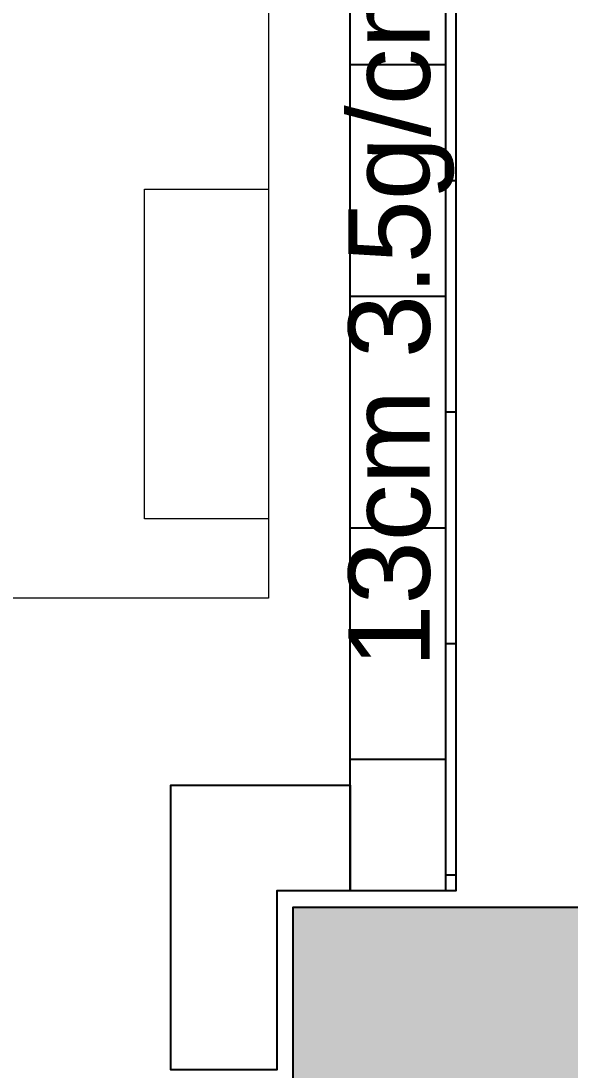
# Model space of a CAD drawing. Header units: metres. Extents: x -22 to 564, y 0 to 143.
# Drawn here: x 28.211 to 28.885, y 34.325 to 35.614 of the extents above; entities that cross this region are included whole.
import ezdxf
from ezdxf.xclip import XClip

# ---------------------------------------------------------------- set-up
doc = ezdxf.new("R2010")
doc.units = ezdxf.units.M
doc.header["$XCLIPFRAME"] = 2
for name, color, linetype in [('TEXTO', 7, 'Continuous'), ('XREF  PB CONJ$0$PARQUE', 251, 'Continuous'), ('XREF PB NEURO-ONCOLOGIA$0$-CG-M-WALL', 7, 'Continuous'), ('XREF PB NEURO-ONCOLOGIA$0$COLUMNAS', 6, 'Continuous'), ('XREF PB NEURO-ONCOLOGIA$0$EQUIPO', 8, 'Continuous'), ('XREF PB NEURO-ONCOLOGIA$0$HATCH', 251, 'Continuous'), ('XREF PB NEURO-ONCOLOGIA$0$TABIQUES BLINDADOS', 30, 'Continuous')]:
    doc.layers.add(name, color=color, linetype=linetype)
doc.layers.add('XREF PB NEURO-ONCOLOGIA$0$MUROS DE TABLAROCA', color=150, linetype='Continuous', lineweight=13)
doc.styles.add('100 LOCALES 25', font='arial.ttf', dxfattribs={"height": 0.25})

# ---------------------------------------------------------------- blocks, each defined once
blk = doc.blocks.new('XREF PB NEURO-ONCOLOGIA$0$C-1')
at = {"layer": 'XREF PB NEURO-ONCOLOGIA$0$-CG-M-WALL', "true_color": 0x636466}
h = blk.add_hatch(color=251, dxfattribs=at)
h.dxf.hatch_style = 1
h.paths.add_polyline_path([(-0.5, -0.5), (-0.5, 0.5), (0.5, 0.5), (0.5, -0.5)])
blk.add_lwpolyline([(-0.5, -0.5), (-0.5, 0.5), (0.5, 0.5), (0.5, -0.5)], close=True)
blk = doc.blocks.new('XREF PB NEURO-ONCOLOGIA')
at = {"layer": 'XREF PB NEURO-ONCOLOGIA$0$HATCH'}
h = blk.add_hatch(dxfattribs=at)
h.set_pattern_fill('AR-B816', color=256, scale=0.0007)
h.paths.add_polyline_path([(1.0717, 16.8862), (3.4646, 16.8862), (3.4646, 16.7562), (1.0717, 16.7562)])
h.paths.add_polyline_path([(6.8817, 16.8862), (5.5646, 16.8862), (5.5646, 16.6262), (6.8817, 16.6262)])
at = {"layer": 'XREF PB NEURO-ONCOLOGIA$0$EQUIPO', "lineweight": 20}
blk.add_lwpolyline([(1.529, 16.9862), (1.529, 17.1385), (1.9343, 17.1385), (1.9343, 16.9862)], dxfattribs=at)
blk.add_lwpolyline([(1.529, 16.9862), (1.529, 17.1385), (1.9343, 17.1385), (1.9343, 16.9862)], close=True, dxfattribs=at)
at = {"layer": 'XREF PB NEURO-ONCOLOGIA$0$MUROS DE TABLAROCA'}
blk.add_lwpolyline([(3.5646, 16.9862), (1.4317, 16.9862), (1.4317, 17.3362), (0.9517, 17.3362), (0.9517, 23.0262), (1.3017, 23.0262), (1.3017, 23.2462), (6.7417, 23.2462), (6.7417, 16.9862), (6.6117, 16.9862), (6.6117, 16.9862), (5.4646, 16.9862)], dxfattribs=at)
at = {"layer": 'XREF PB NEURO-ONCOLOGIA$0$TABIQUES BLINDADOS'}
for points in [[(1.0717, 16.8862), (1.0717, 16.9762), (0.8517, 16.9762), (0.8517, 17.1062), (1.2017, 17.1062), (1.2017, 16.8862)], [(1.0717, 16.8862), (3.4646, 16.8862), (3.4646, 16.7562), (1.0717, 16.7562)]]:
    blk.add_lwpolyline(points, close=True, dxfattribs=at)
at = {"layer": 'XREF PB NEURO-ONCOLOGIA$0$COLUMNAS'}
blk.add_blockref('XREF PB NEURO-ONCOLOGIA$0$C-1', (0.5517, 16.4562, 0), dxfattribs=at)
blk = doc.blocks.new('XREF  PB CONJ')
at = {"layer": 'XREF  PB CONJ$0$PARQUE', "true_color": 0x136734}
h = blk.add_hatch(dxfattribs=at)
h.set_pattern_fill('CROSS', color=116, scale=0.02, angle=90)
edge = h.paths.add_edge_path()
edge.add_line((3.5883, 104.6056), (1.6936, 104.3684))
edge.add_line((1.6936, 104.3684), (2.4784, 17.6083))
edge.add_line((2.4784, 17.6083), (97.731, 17.9336))
edge.add_arc((97.7247, 19.237), 1.3034, 270.2752, 363.1006)
edge.add_line((99.0262, 19.3075), (96.4762, 19.3078))
edge.add_line((96.4762, 19.3078), (96.602, 20.224))
edge.add_line((96.602, 20.224), (62.4128, 20.224))
edge.add_arc((58.6329, 24.6535), 5.8231, 229.52466, 310.47534, ccw=False)
edge.add_line((54.8531, 20.224), (26.2527, 20.2188))
edge.add_line((26.2527, 20.2188), (4.2837, 20.0304))
edge.add_line((4.2837, 20.0304), (4.055, 46.6913))
edge.add_line((4.055, 46.6913), (2.3881, 46.6912))
edge.add_line((2.3881, 46.6912), (2.3881, 54.8033))
edge.add_line((2.3881, 54.8033), (3.9854, 54.8034))
edge.add_line((3.9854, 54.8034), (3.7464, 82.6679))
edge.add_line((3.7464, 82.6679), (3.6185, 95.2556))
edge.add_line((3.6185, 95.2556), (3.5883, 104.6056))

msp = doc.modelspace()

# ---------------------------------------------------------------- block references
at = {"rotation": 90}
msp.add_blockref('XREF PB NEURO-ONCOLOGIA', (45.501, 33.4734), dxfattribs=at)

# ---------------------------------------------------------------- next in the draw order: block references
ref = msp.add_blockref('XREF  PB CONJ', (67.8976, 28.71, 0), dxfattribs=dict(rotation=89.50849308405942))
XClip(ref).set_block_clipping_path([(-2.936402334, 82.9334608569), (21.1250270707, 82.9334608569), (21.1250270707, 49.0397586863), (26.6296707885, 49.0397586863), (26.6284018429, 17.4712422498), (-2.8531787476, 17.4341989701)])

# ---------------------------------------------------------------- next in the draw order: texts
at = {"layer": 'TEXTO', "color": 0, "insert": (28.7429, 34.8195, 0), "char_height": 0.1, "width": 1.585075, "attachment_point": 7, "rotation": 90, "style": '100 LOCALES 25'}
msp.add_mtext('13cm 3.5g/cm3 h=5.0 m', dxfattribs=at)

doc.saveas('drawing.dxf')
